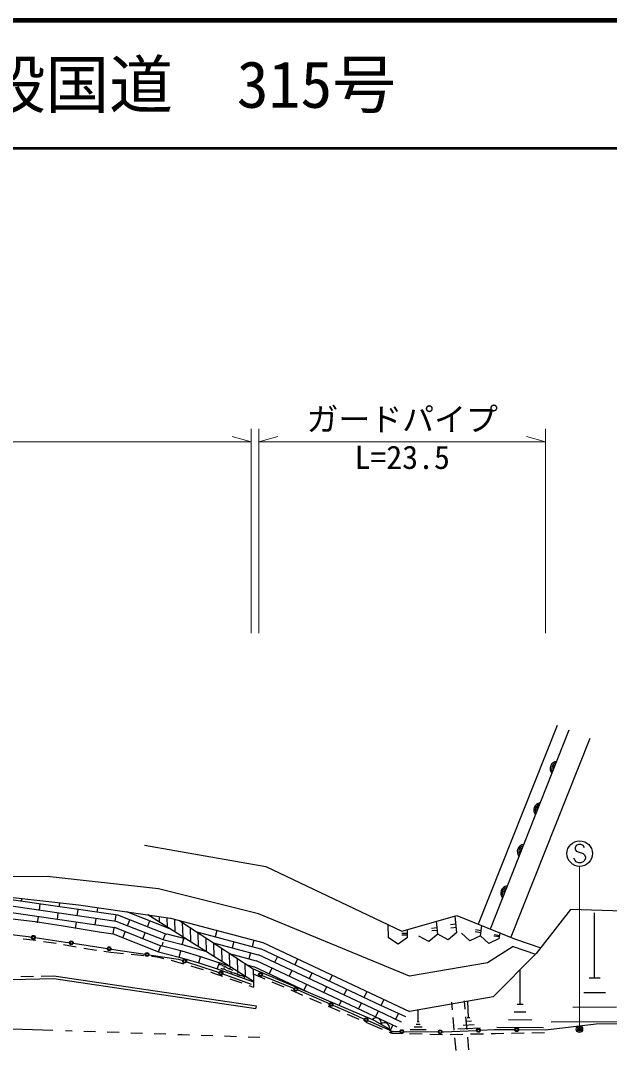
# Model space of a CAD drawing. Units: millimetres, scale not verified. Extents: x 40000 to 680000, y 20000 to 380000.
# Drawn here: x 224794 to 270930, y 299309 to 380000 of the extents above; entities that cross this region are included whole.
import ezdxf
from ezdxf.enums import TextEntityAlignment as Align

# ---------------------------------------------------------------- set-up
doc = ezdxf.new("R2010")
doc.units = ezdxf.units.MM
doc.header["$LTSCALE"] = 1000
doc.header["$PDMODE"] = 32
doc.header["$PDSIZE"] = 500
for name, color, linetype, lineweight in [('M-BGD', 7, 'Continuous', 25), ('M-STR-HTXT', 7, 'Continuous', 13), ('M-STR-STRC', 7, 'Continuous', 25), ('M-TTL', 2, 'Continuous', 140), ('M-TTL-LINE', 7, 'Continuous', 50)]:
    doc.layers.add(name, color=color, linetype=linetype, lineweight=lineweight)
doc.layers.add('M-TTL-TXT', color=7, linetype='Continuous')
doc.styles.add('ＭＳ ゴシック', font='')
doc.styles.get('ＭＳ ゴシック').set_extended_font_data('MS Gothic')

msp = doc.modelspace()

# ---------------------------------------------------------------- linework, layer by layer
at = {"layer": 'M-BGD'}
for p, q in [((266831, 324770), (260651, 309191)), ((267764, 324400), (261584, 308821)), ((269399, 323751), (263219, 308173)), ((232287, 309412), (223339, 310713)), ((232401, 309900), (223508, 311193)), ((224852, 310998), (224881, 311197)), ((226265, 310287), (226337, 310782)), ((227821, 310566), (227860, 310830)), ((232173, 308923), (223170, 310232)), ((227677, 309577), (227749, 310071)), ((229234, 309856), (229306, 310350)), ((230790, 310135), (230838, 310463)), ((232203, 309424), (232274, 309919)), ((236263, 308387), (232404, 309911)), ((236486, 308837), (233113, 310168)), ((233537, 310001), (233577, 310100)), ((243036, 304716), (234763, 309926)), ((235070, 309733), (235065, 309882)), ((269772, 304963), (269755, 310098)), ((226121, 309298), (226193, 309792)), ((229090, 308866), (229162, 309361)), ((230646, 309145), (230718, 309640)), ((236040, 307938), (232289, 309419)), ((233170, 309071), (233354, 309536)), ((234749, 308985), (234933, 309450)), ((235682, 309347), (235668, 309793)), ((236295, 308961), (236271, 309705)), ((236908, 308575), (236876, 309577)), ((237274, 309472), (243004, 305709)), ((237521, 308189), (237484, 309334)), ((253618, 308127), (253593, 309176)), ((257488, 308404), (257384, 309426)), ((258915, 309197), (258468, 309151)), ((258981, 308557), (258850, 309837)), ((260817, 308287), (260934, 309084)), ((232059, 308435), (232131, 308929)), ((232059, 308435), (235593, 307039)), ((235817, 307489), (232174, 308927)), ((232803, 308141), (232987, 308606)), ((234382, 308055), (234565, 308520)), ((235961, 307969), (236144, 308434)), ((237784, 308023), (236275, 308412)), ((236328, 308899), (236341, 308932)), ((238134, 307803), (238097, 308931)), ((238594, 308604), (243592, 307280)), ((238595, 308604), (238595, 308604)), ((238746, 307417), (238710, 308528)), ((240174, 308703), (240045, 308220)), ((255110, 308474), (254660, 308463)), ((255113, 308349), (254663, 308339)), ((255118, 308162), (255103, 308786)), ((256793, 307831), (255996, 308252)), ((257488, 308404), (256793, 307831)), ((257436, 308915), (256989, 308869)), ((257457, 308711), (257009, 308665)), ((258285, 307983), (257488, 308404)), ((258981, 308557), (258285, 307983)), ((258941, 308941), (258494, 308895)), ((260003, 307901), (259333, 308505)), ((260817, 308287), (260003, 307901)), ((260852, 308526), (260407, 308591)), ((260876, 308685), (260431, 308751)), ((261487, 307683), (260817, 308287)), ((262321, 308200), (261875, 308265)), ((262333, 308287), (261888, 308353)), ((262301, 308069), (262365, 308505)), ((225003, 308064), (225754, 307978)), ((225754, 307978), (225995, 307942)), ((226588, 307851), (227577, 307700)), ((228168, 307601), (229154, 307432)), ((235593, 307039), (235777, 307504)), ((237446, 307078), (235821, 307497)), ((235888, 307479), (235970, 307797)), ((237676, 307535), (236048, 307955)), ((237465, 307589), (237590, 308073)), ((239210, 307081), (237673, 307529)), ((239359, 307031), (239324, 308125)), ((239915, 307737), (243416, 306810)), ((239917, 307737), (239917, 307736)), ((239972, 306645), (239937, 307723)), ((241495, 307836), (241367, 307352)), ((243073, 307935), (242945, 307452)), ((254380, 307645), (253618, 308127)), ((255118, 308162), (254380, 307645)), ((262301, 308069), (261487, 307683)), ((263396, 307448), (265147, 306841)), ((263497, 308048), (265545, 307338)), ((229745, 307330), (230716, 307163)), ((230716, 307163), (230731, 307161)), ((231325, 307075), (231852, 306999)), ((231852, 306999), (232848, 306904)), ((233445, 306847), (234440, 306752)), ((235038, 306695), (235494, 306652)), ((235494, 306652), (236018, 306516)), ((237216, 306621), (237341, 307105)), ((238984, 306626), (237444, 307075)), ((237458, 307071), (237480, 307145)), ((238758, 306171), (238898, 306651)), ((239038, 307131), (239063, 307218)), ((239377, 307020), (239207, 307076)), ((240585, 306259), (240550, 307320)), ((241198, 305874), (241164, 306917)), ((241235, 306870), (243240, 306339)), ((241239, 306869), (241239, 306868)), ((242817, 306968), (242689, 306485)), ((243416, 306811), (252753, 302429)), ((243592, 307281), (253000, 302865)), ((244913, 306661), (244700, 306208)), ((236599, 306367), (237110, 306235)), ((237110, 306235), (237564, 306103)), ((238140, 305935), (238640, 305789)), ((240336, 306178), (238983, 306623)), ((240209, 305694), (240375, 306165)), ((241195, 305875), (240311, 306188)), ((241810, 305488), (241777, 306514)), ((242423, 305102), (242391, 306111)), ((242555, 306003), (243064, 305868)), ((242561, 306002), (242561, 306000)), ((243065, 305871), (247279, 303893)), ((243240, 306341), (252505, 301993)), ((246483, 306476), (246271, 306024)), ((225805, 305087), (224806, 305065)), ((227405, 305122), (226405, 305100)), ((243266, 302766), (227405, 305122)), ((238640, 305789), (239095, 305640)), ((239665, 305453), (239994, 305346)), ((239994, 305346), (240611, 305127)), ((243004, 305709), (243036, 304716)), ((243004, 305709), (252359, 301736)), ((243017, 305303), (243936, 304909)), ((244488, 305756), (244276, 305303)), ((246058, 305571), (245846, 305118)), ((247629, 305386), (247416, 304934)), ((249199, 305201), (248986, 304749)), ((263939, 302908), (263949, 305641)), ((227392, 304922), (212377, 304588)), ((243237, 302568), (227392, 304922)), ((241176, 304927), (242119, 304593)), ((242685, 304393), (243049, 304264)), ((243036, 304716), (243049, 304264)), ((244488, 304673), (245407, 304279)), ((245633, 304666), (245605, 304604)), ((247204, 304481), (246991, 304028)), ((248774, 304296), (248562, 303844)), ((270200, 304964), (269344, 304962)), ((245959, 304043), (246878, 303649)), ((247429, 303413), (248348, 303019)), ((250344, 304111), (250132, 303659)), ((251915, 303927), (251702, 303474)), ((270631, 303825), (268920, 303819)), ((243237, 302568), (243266, 302766)), ((248900, 302783), (249819, 302389)), ((249919, 303206), (249749, 302844)), ((251490, 303021), (251277, 302569)), ((253000, 302865), (254942, 301953)), ((253248, 303301), (253035, 302848)), ((258639, 302497), (258587, 303095)), ((259636, 302543), (259581, 303181)), ((259887, 301867), (259829, 303163)), ((264167, 302907), (263711, 302909)), ((271491, 302687), (268068, 302676)), ((250371, 302153), (251290, 301759)), ((252505, 301993), (254285, 301157)), ((252823, 302396), (252610, 301943)), ((252753, 302429), (254613, 301555)), ((254393, 302211), (254181, 301758)), ((255948, 301543), (255952, 302473)), ((258777, 300903), (258691, 301899)), ((259774, 300949), (259688, 301945)), ((259995, 301872), (259779, 301862)), ((264392, 302299), (263481, 302302)), ((251842, 301523), (252202, 301368)), ((252202, 301368), (253123, 300980)), ((253968, 301306), (253759, 300859)), ((256255, 301128), (255635, 301131)), ((256101, 301335), (255791, 301337)), ((256025, 301542), (255870, 301543)), ((260791, 301042), (259062, 300964)), ((260345, 301310), (259481, 301271)), ((260116, 301588), (259684, 301569)), ((265755, 301079), (262110, 301092)), ((264846, 301690), (263023, 301696)), ((273206, 301551), (266360, 301529)), ((253676, 300746), (253876, 300662)), ((253765, 300849), (253956, 300759)), ((253876, 300662), (254659, 300640)), ((255258, 300624), (256258, 300596)), ((256564, 300920), (255324, 300926)), ((256858, 300579), (257857, 300551)), ((258457, 300560), (259457, 300582)), ((258915, 299309), (258829, 300305)), ((259912, 299355), (259825, 300351)), ((260057, 300595), (261057, 300618)), ((261657, 300631), (261975, 300638)), ((261975, 300638), (262656, 300649)), ((263256, 300659), (264256, 300675)), ((264856, 300685), (265856, 300701))]:
    msp.add_line(p, q, dxfattribs=at)
for points in [[(234497, 315378), (244014, 313728), (254670, 308664), (258979, 309873), (263497, 308048)], [(319821, 312967), (301758, 313722), (277814, 310038), (267884, 310343), (265199, 306892), (261829, 303519), (255271, 302351)], [(263396, 307448), (261388, 306160), (255259, 305136), (243446, 310013), (235606, 311971), (226865, 312946), (218682, 312896), (210086, 312708), (192639, 312400)], [(191495, 311367), (218118, 311959), (229336, 310723), (236548, 309664), (243768, 307751), (255271, 302351)], [(207374, 309671), (212876, 309892), (215868, 310013), (216883, 310023), (218898, 310004), (219921, 309967), (221962, 309843), (223001, 309751), (225946, 309416), (227979, 309105), (230942, 308595), (232059, 308435)], [(265935, 300928), (269881, 301390), (300108, 301488), (309352, 301477), (324638, 301888), (342707, 301006), (350226, 300284), (349589, 301914), (336019, 302620), (325374, 303110), (320940, 303673), (304676, 302486), (292891, 302059), (284459, 303166), (292698, 307626)], [(235593, 307039), (237216, 306621), (238758, 306171), (240123, 305724), (243037, 304693)], [(240322, 306072), (240349, 306081), (240421, 306045), (240484, 306036), (240664, 305946), (240727, 305937), (240871, 305865), (240880, 305838), (240943, 305829), (240988, 305784), (241132, 305712), (241159, 305721), (241168, 305694), (241195, 305703), (241303, 305649), (241330, 305658), (241375, 305613), (241411, 305595)], [(241212, 305829), (241222, 305802), (241204, 305766), (241159, 305721), (241168, 305694)], [(240493, 305739), (240529, 305721), (240592, 305712), (240628, 305694), (240718, 305694), (241006, 305550), (241069, 305541), (241141, 305505), (241204, 305496), (241240, 305478), (241303, 305469), (241348, 305424), (241384, 305406), (241510, 305388), (241546, 305370), (241609, 305361), (241933, 305200)], [(240745, 305793), (240754, 305766), (240727, 305757)], [(241321, 305415), (241303, 305379), (241312, 305352)], [(241798, 305424), (241789, 305361), (241798, 305334)], [(241798, 305244), (241861, 305235), (241888, 305245), (241960, 305209), (242023, 305200), (242050, 305209), (242086, 305191), (242149, 305182), (242185, 305164), (242230, 305119), (242257, 305128), (242302, 305083), (242374, 305047)], [(242329, 305002), (242311, 304966), (242329, 304912)], [(253876, 300662), (253688, 300979), (252359, 301736)]]:
    msp.add_lwpolyline(points, dxfattribs=at)
for centre, radius, start, end in [((266857, 321392), 567, 96.43409, 220.28912), ((266857, 321392), 453, 104.39349, 212.32973), ((266857, 321392), 340, 120.01886, 196.70436), ((265567, 318139), 567, 96.43409, 220.28912), ((265567, 318139), 453, 104.39349, 212.32973), ((265567, 318139), 340, 120.01886, 196.70436), ((264276, 314885), 567, 96.43409, 220.28912), ((264276, 314885), 453, 104.39349, 212.32973), ((264276, 314885), 340, 120.01886, 196.70436), ((262986, 311632), 567, 96.43409, 220.28912), ((262986, 311632), 453, 104.39349, 212.32973), ((262986, 311632), 340, 120.01886, 196.70436), ((252645, 301465), 394, 344.06413, 136.5684), ((253309, 301087), 394, 344.06413, 136.5684)]:
    msp.add_arc(centre, radius, start, end, dxfattribs=at)
at = {"layer": 'M-STR-HTXT'}
for p, q in [((242864, 348000), (242864, 332000)), ((243452, 348000), (243452, 332000)), ((265935, 348000), (265935, 332000)), ((189503, 347000), (242864, 347000)), ((242864, 347000), (241364, 347400)), ((243452, 347000), (244952, 347400)), ((243452, 347000), (265935, 347000)), ((265935, 347000), (264435, 347400)), ((268585, 300969), (268586, 313754))]:
    msp.add_line(p, q, dxfattribs=at)
at = {"layer": 'M-STR-STRC'}
for p, q in [((268332, 315363), (268241, 315182)), ((268241, 315182), (268241, 315091)), ((268241, 315091), (268332, 314909)), ((268514, 315454), (268332, 315363)), ((268332, 314909), (268877, 314727)), ((268696, 315454), (268514, 315454)), ((268877, 315363), (268696, 315454)), ((268968, 315182), (268877, 315363)), ((268877, 314727), (268968, 314636)), ((268241, 314182), (268150, 314363)), ((268332, 314091), (268241, 314182)), ((268514, 314000), (268332, 314091)), ((268696, 314000), (268514, 314000)), ((268877, 314091), (268696, 314000)), ((268968, 314182), (268877, 314091)), ((268968, 314636), (269059, 314454)), ((269059, 314363), (268968, 314182)), ((269059, 314454), (269059, 314363)), ((222969, 308520), (225378, 308231)), ((225378, 308231), (225649, 308192)), ((225946, 308148), (228313, 307803)), ((228313, 307803), (228617, 307756)), ((228913, 307710), (231259, 307345)), ((231259, 307345), (231581, 307297)), ((231878, 307252), (234548, 306848)), ((234844, 306803), (237165, 306453)), ((237165, 306453), (237501, 306343)), ((237786, 306250), (240033, 305519)), ((240033, 305519), (240350, 305405)), ((240633, 305304), (242864, 304504)), ((243730, 305190), (246226, 304162)), ((246504, 304048), (247157, 303779)), ((247157, 303779), (248981, 302974)), ((249256, 302853), (250817, 302165)), ((250817, 302165), (251726, 301764)), ((252000, 301643), (253949, 300783)), ((228829, 300829), (228323, 300847)), ((230668, 300764), (229749, 300796)), ((232507, 300702), (231588, 300732)), ((234346, 300643), (233427, 300672)), ((236185, 300574), (235266, 300609)), ((237459, 300527), (237104, 300540)), ((238024, 300508), (237459, 300527)), ((239863, 300444), (238943, 300476)), ((241702, 300384), (240782, 300413)), ((243541, 300325), (242621, 300354)), ((253949, 300783), (254519, 300780)), ((254819, 300778), (257519, 300765)), ((257819, 300763), (257938, 300763)), ((257938, 300763), (260516, 300879)), ((260816, 300893), (261928, 300943)), ((261928, 300943), (263515, 300937)), ((263815, 300936), (265935, 300928))]:
    msp.add_line(p, q, dxfattribs=at)
msp.add_lwpolyline([(227320, 300877), (224921, 300942), (221535, 300999), (217963, 301029), (214598, 301042), (212219, 301009)], dxfattribs=at)
for centre, radius in [((268605, 314727), 1000), ((225797, 308170), 150), ((225797, 308170), 120), ((225797, 308170), 100), ((225797, 308170), 100), ((225797, 308170), 100), ((225797, 308170), 100), ((228765, 307733), 150), ((228765, 307733), 120), ((228765, 307733), 100), ((228765, 307733), 100), ((228765, 307733), 100), ((228765, 307733), 100), ((231730, 307274), 150), ((231730, 307274), 120), ((231730, 307274), 100), ((231730, 307274), 100), ((231730, 307274), 100), ((231730, 307274), 100), ((234696, 306826), 150), ((234696, 306826), 120), ((234696, 306826), 100), ((234696, 306826), 100), ((234696, 306826), 100), ((234696, 306826), 100), ((237643, 306297), 150), ((237643, 306297), 120), ((237643, 306297), 100), ((237643, 306297), 100), ((237643, 306297), 100), ((237643, 306297), 100), ((240491, 305355), 150), ((240491, 305355), 120), ((240491, 305355), 100), ((240491, 305355), 100), ((240491, 305355), 100), ((240491, 305355), 100), ((243591, 305247), 150), ((243591, 305247), 120), ((243591, 305247), 100), ((243591, 305247), 100), ((243591, 305247), 100), ((243591, 305247), 100), ((246365, 304105), 150), ((246365, 304105), 120), ((246365, 304105), 100), ((246365, 304105), 100), ((246365, 304105), 100), ((246365, 304105), 100), ((249118, 302914), 150), ((249118, 302914), 120), ((249118, 302914), 100), ((249118, 302914), 100), ((249118, 302914), 100), ((249118, 302914), 100), ((251863, 301703), 150), ((251863, 301703), 120), ((251863, 301703), 100), ((251863, 301703), 100), ((251863, 301703), 100), ((251863, 301703), 100), ((260666, 300886), 150), ((260666, 300886), 120), ((260666, 300886), 100), ((260666, 300886), 100), ((260666, 300886), 100), ((260666, 300886), 100), ((263665, 300936), 150), ((263665, 300936), 120), ((263665, 300936), 100), ((263665, 300936), 100), ((263665, 300936), 100), ((263665, 300936), 100), ((268585, 300969), 150), ((268585, 300969), 120), ((268585, 300969), 90), ((268585, 300969), 60), ((268585, 300969), 30), ((268585, 300969), 20), ((254669, 300779), 150), ((254669, 300779), 120), ((254669, 300779), 100), ((254669, 300779), 100), ((254669, 300779), 100), ((254669, 300779), 100), ((257669, 300764), 150), ((257669, 300764), 120), ((257669, 300764), 100), ((257669, 300764), 100), ((257669, 300764), 100), ((257669, 300764), 100)]:
    msp.add_circle(centre, radius, dxfattribs=at)
msp.add_point((268585, 300969), dxfattribs=at)
at = {"layer": 'M-TTL'}
msp.add_line((680000, 380000), (40000, 380000), dxfattribs=at)
at = {"layer": 'M-TTL-LINE'}
msp.add_line((40000, 370000), (680000, 370000), dxfattribs=at)

# ---------------------------------------------------------------- texts
at = {"layer": 'M-STR-HTXT', "style": 'ＭＳ ゴシック'}
msp.add_text('ガードパイプ', height=1833, dxfattribs=at).set_placement((254694, 347300), align=Align.BOTTOM_CENTER)
msp.add_text('L=23.5', height=1833, dxfattribs=at).set_placement((254694, 346700), align=Align.TOP_CENTER)
at = {"layer": 'M-TTL-TXT', "style": 'ＭＳ ゴシック'}
msp.add_text('一般国道\u3000315号', height=3666, dxfattribs=at).set_placement((216734, 375000), align=Align.MIDDLE_LEFT)

doc.saveas('drawing.dxf')
